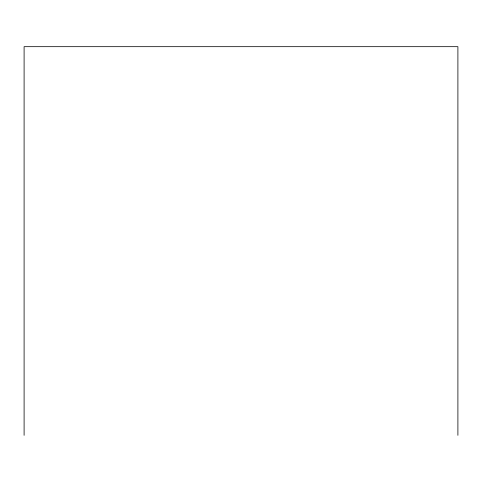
<?xml version="1.0" encoding="UTF-8"?>
<svg xmlns="http://www.w3.org/2000/svg" width="482" height="482" viewBox="0 0 482 482"><rect width="100%" height="100%" fill="white"/><g stroke="black" fill="none" stroke-linecap="round" stroke-linejoin="round"><path stroke-width="0.72" d="M457.9 435.324L457.9 46.676L24.1 46.676L24.1 435.324"/></g></svg>
